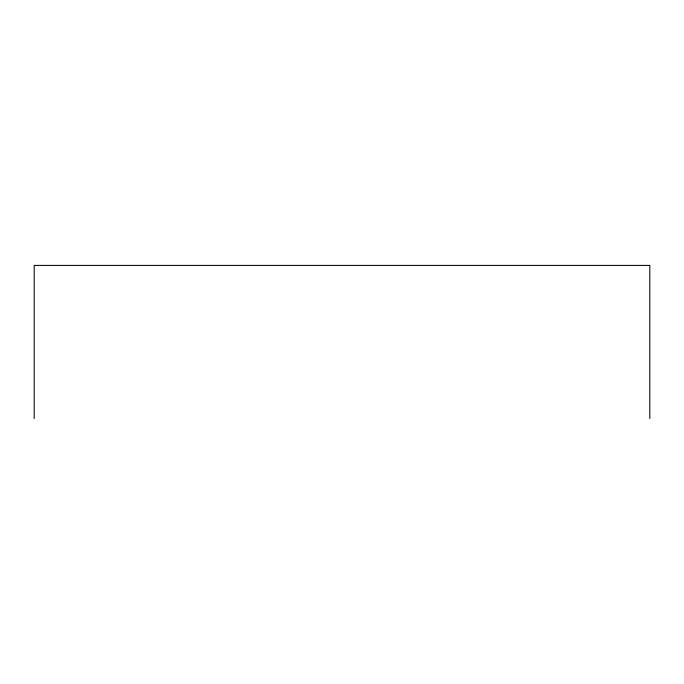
<?xml version="1.0" encoding="UTF-8"?>
<svg xmlns="http://www.w3.org/2000/svg" width="684" height="684" viewBox="0 0 684 684"><rect width="100%" height="100%" fill="white"/><g stroke="black" fill="none" stroke-linecap="round" stroke-linejoin="round"><path stroke-width="1.03" d="M649.8 418.591L649.8 265.409L34.2 265.409L34.2 418.591"/></g></svg>
